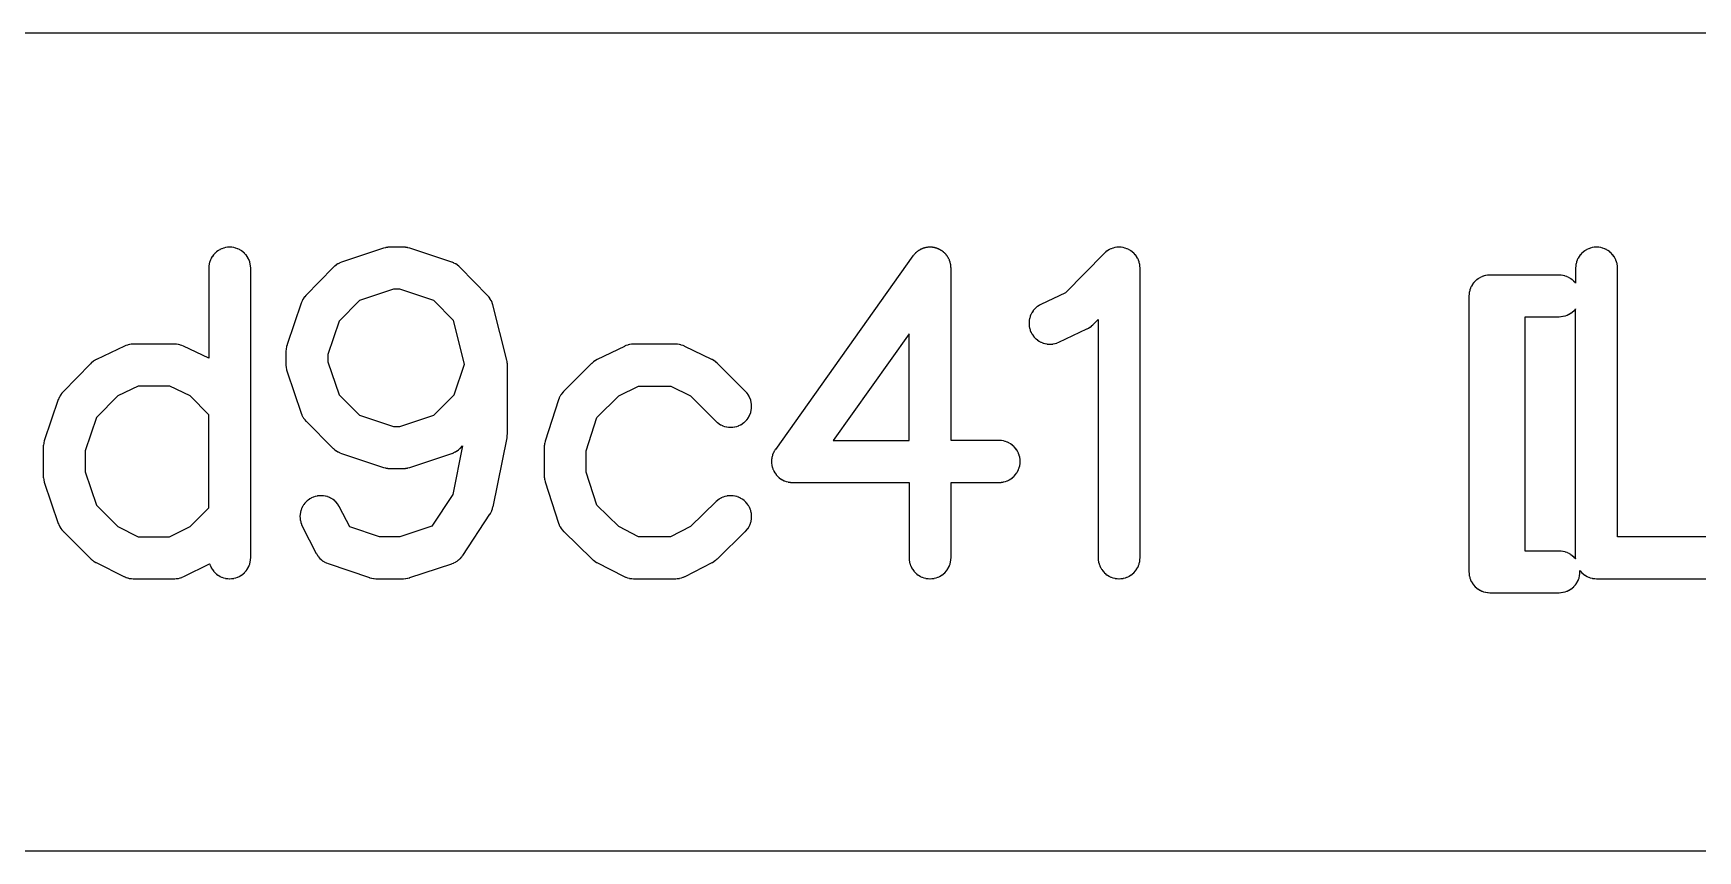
# Model space of a CAD drawing. Header units: inches. Extents: x -0.5 to 10, y -2.4 to 3.9.
# Drawn here: x 4.2434 to 4.4696, y -2.1846 to -2.0734 of the extents above; entities that cross this region are included whole.
import ezdxf

# ---------------------------------------------------------------- set-up
doc = ezdxf.new("R2010")
doc.units = ezdxf.units.IN

msp = doc.modelspace()

# ---------------------------------------------------------------- linework, layer by layer
for points in [[(3.80655, -2.07335), (3.80655, -2.18455), (4.96205, -2.18455), (4.96205, -2.07335)], [(4.26725, -2.117549), (4.26382, -2.115924), (4.263811, -2.11592), (4.2638, -2.115915), (4.263608, -2.115835), (4.263589, -2.115827), (4.263567, -2.115819), (4.263369, -2.115756), (4.263347, -2.11575), (4.263326, -2.115744), (4.263123, -2.115699), (4.263104, -2.115695), (4.26308, -2.115691), (4.262874, -2.115664), (4.262853, -2.115661), (4.26283, -2.11566), (4.262622, -2.11565), (4.262611, -2.11565), (4.2626, -2.11565), (4.257, -2.11565), (4.256989, -2.11565), (4.256978, -2.11565), (4.25677, -2.11566), (4.256747, -2.115661), (4.256726, -2.115664), (4.25652, -2.115691), (4.256496, -2.115695), (4.256477, -2.115699), (4.256274, -2.115744), (4.256253, -2.11575), (4.256231, -2.115756), (4.256033, -2.115819), (4.256011, -2.115827), (4.255992, -2.115835), (4.2558, -2.115915), (4.255789, -2.11592), (4.25578, -2.115924), (4.25198, -2.117724), (4.25197, -2.117729), (4.25196, -2.117734), (4.251775, -2.117832), (4.251753, -2.117845), (4.251737, -2.117855), (4.251561, -2.117969), (4.251545, -2.11798), (4.251525, -2.117995), (4.25136, -2.118124), (4.251342, -2.118139), (4.251326, -2.118153), (4.251174, -2.118296), (4.251168, -2.118301), (4.251158, -2.118312), (4.247458, -2.122112), (4.247452, -2.122119), (4.247443, -2.122128), (4.247304, -2.122284), (4.247289, -2.122302), (4.247276, -2.122319), (4.247151, -2.122487), (4.247137, -2.122506), (4.247126, -2.122523), (4.247017, -2.122702), (4.247006, -2.122721), (4.246996, -2.122741), (4.246903, -2.122928), (4.246894, -2.122947), (4.246885, -2.122969), (4.246809, -2.123163), (4.246807, -2.123167), (4.246801, -2.123184), (4.244901, -2.128784), (4.244897, -2.128798), (4.244893, -2.12881), (4.244824, -2.129057), (4.244818, -2.129081), (4.244818, -2.129081), (4.244812, -2.12911), (4.244771, -2.129363), (4.244767, -2.12939), (4.244767, -2.12939), (4.244765, -2.129417), (4.244751, -2.129673), (4.24475, -2.129691), (4.24475, -2.1297), (4.24475, -2.1335), (4.24475, -2.133509), (4.244751, -2.133527), (4.244765, -2.133783), (4.244767, -2.13381), (4.244767, -2.13381), (4.244771, -2.133837), (4.244812, -2.13409), (4.244818, -2.134119), (4.244818, -2.134119), (4.244824, -2.134143), (4.244893, -2.13439), (4.244897, -2.134402), (4.244901, -2.134416), (4.246801, -2.140016), (4.246806, -2.140029), (4.246809, -2.140037), (4.246887, -2.140238), (4.246895, -2.140257), (4.246906, -2.14028), (4.247003, -2.140472), (4.247014, -2.140493), (4.247025, -2.140512), (4.247139, -2.140695), (4.247151, -2.140713), (4.247165, -2.140733), (4.247295, -2.140904), (4.247309, -2.140922), (4.247324, -2.14094), (4.247469, -2.141099), (4.247474, -2.141104), (4.247485, -2.141115), (4.251185, -2.144815), (4.251194, -2.144824), (4.251204, -2.144834), (4.251392, -2.145002), (4.251414, -2.145021), (4.251414, -2.145021), (4.251433, -2.145036), (4.251638, -2.145183), (4.251661, -2.145199), (4.251661, -2.145199), (4.251683, -2.145212), (4.251902, -2.145336), (4.251914, -2.145343), (4.251925, -2.145349), (4.255725, -2.147249), (4.255734, -2.147253), (4.255746, -2.147259), (4.255946, -2.147347), (4.255964, -2.147355), (4.255989, -2.147364), (4.256195, -2.147434), (4.256214, -2.14744), (4.25624, -2.147446), (4.256452, -2.147496), (4.256475, -2.147501), (4.256497, -2.147505), (4.256713, -2.147535), (4.256734, -2.147538), (4.256759, -2.147539), (4.256977, -2.147549), (4.256989, -2.14755), (4.257, -2.14755), (4.2626, -2.14755), (4.262611, -2.14755), (4.262623, -2.147549), (4.262841, -2.147539), (4.262866, -2.147538), (4.262887, -2.147535), (4.263103, -2.147505), (4.263125, -2.147501), (4.263148, -2.147496), (4.26336, -2.147446), (4.263386, -2.14744), (4.263405, -2.147434), (4.263611, -2.147364), (4.263636, -2.147355), (4.263654, -2.147347), (4.263854, -2.147259), (4.263866, -2.147253), (4.263875, -2.147249), (4.267366, -2.145503), (4.267366, -2.145504), (4.267373, -2.14553), (4.26738, -2.145551), (4.267458, -2.145768), (4.267467, -2.145792), (4.267477, -2.145813), (4.267575, -2.146022), (4.267587, -2.146044), (4.267599, -2.146065), (4.267717, -2.146263), (4.267732, -2.146286), (4.267744, -2.146303), (4.267882, -2.146489), (4.267898, -2.14651), (4.267913, -2.146527), (4.268068, -2.146697), (4.268085, -2.146715), (4.268103, -2.146732), (4.268273, -2.146887), (4.26829, -2.146902), (4.268311, -2.146918), (4.268497, -2.147056), (4.268514, -2.147068), (4.268537, -2.147083), (4.268735, -2.147201), (4.268756, -2.147213), (4.268778, -2.147225), (4.268987, -2.147323), (4.269008, -2.147333), (4.269032, -2.147342), (4.269249, -2.14742), (4.26927, -2.147427), (4.269296, -2.147434), (4.26952, -2.14749), (4.269545, -2.147496), (4.269568, -2.147499), (4.269796, -2.147533), (4.269819, -2.147536), (4.269845, -2.147538), (4.270075, -2.147549), (4.2701, -2.14755), (4.270125, -2.147549), (4.270355, -2.147538), (4.270381, -2.147536), (4.270404, -2.147533), (4.270632, -2.147499), (4.270655, -2.147496), (4.27068, -2.14749), (4.270904, -2.147434), (4.27093, -2.147427), (4.270951, -2.14742), (4.271168, -2.147342), (4.271192, -2.147333), (4.271213, -2.147323), (4.271422, -2.147225), (4.271444, -2.147213), (4.271465, -2.147201), (4.271663, -2.147083), (4.271686, -2.147068), (4.271703, -2.147056), (4.271889, -2.146918), (4.27191, -2.146902), (4.271927, -2.146887), (4.272097, -2.146732), (4.272115, -2.146715), (4.272132, -2.146697), (4.272287, -2.146527), (4.272302, -2.14651), (4.272318, -2.146489), (4.272456, -2.146303), (4.272468, -2.146286), (4.272483, -2.146263), (4.272601, -2.146065), (4.272613, -2.146044), (4.272625, -2.146022), (4.272723, -2.145813), (4.272733, -2.145792), (4.272742, -2.145768), (4.27282, -2.145551), (4.272827, -2.14553), (4.272834, -2.145504), (4.27289, -2.14528), (4.272896, -2.145255), (4.272899, -2.145232), (4.272933, -2.145004), (4.272936, -2.144981), (4.272938, -2.144955), (4.272949, -2.144725), (4.27295, -2.14471), (4.27295, -2.1447), (4.27295, -2.1053), (4.27295, -2.10529), (4.272949, -2.105275), (4.272938, -2.105045), (4.272936, -2.105019), (4.272933, -2.104996), (4.272899, -2.104768), (4.272896, -2.104745), (4.27289, -2.10472), (4.272834, -2.104496), (4.272827, -2.10447), (4.27282, -2.104449), (4.272742, -2.104232), (4.272733, -2.104208), (4.272723, -2.104187), (4.272625, -2.103978), (4.272613, -2.103956), (4.272601, -2.103935), (4.272483, -2.103737), (4.272468, -2.103714), (4.272456, -2.103697), (4.272318, -2.103511), (4.272302, -2.10349), (4.272287, -2.103473), (4.272132, -2.103303), (4.272115, -2.103285), (4.272097, -2.103268), (4.271927, -2.103113), (4.27191, -2.103098), (4.271889, -2.103082), (4.271703, -2.102944), (4.271686, -2.102932), (4.271663, -2.102917), (4.271465, -2.102799), (4.271444, -2.102787), (4.271422, -2.102775), (4.271213, -2.102677), (4.271192, -2.102667), (4.271168, -2.102658), (4.270951, -2.10258), (4.27093, -2.102573), (4.270904, -2.102566), (4.27068, -2.10251), (4.270655, -2.102504), (4.270632, -2.102501), (4.270404, -2.102467), (4.270381, -2.102464), (4.270355, -2.102462), (4.270125, -2.102451), (4.2701, -2.10245), (4.270075, -2.102451), (4.269845, -2.102462), (4.269819, -2.102464), (4.269796, -2.102467), (4.269568, -2.102501), (4.269545, -2.102504), (4.26952, -2.10251), (4.269296, -2.102566), (4.26927, -2.102573), (4.269249, -2.10258), (4.269032, -2.102658), (4.269008, -2.102667), (4.268987, -2.102677), (4.268778, -2.102775), (4.268756, -2.102787), (4.268735, -2.102799), (4.268537, -2.102917), (4.268514, -2.102932), (4.268497, -2.102944), (4.268311, -2.103082), (4.26829, -2.103098), (4.268273, -2.103113), (4.268103, -2.103268), (4.268085, -2.103285), (4.268068, -2.103303), (4.267913, -2.103473), (4.267898, -2.10349), (4.267882, -2.103511), (4.267744, -2.103697), (4.267732, -2.103714), (4.267717, -2.103737), (4.267599, -2.103935), (4.267587, -2.103956), (4.267575, -2.103978), (4.267477, -2.104187), (4.267467, -2.104208), (4.267458, -2.104232), (4.26738, -2.104449), (4.267373, -2.10447), (4.267366, -2.104496), (4.26731, -2.10472), (4.267304, -2.104745), (4.267301, -2.104768), (4.267267, -2.104996), (4.267264, -2.105019), (4.267262, -2.105045), (4.267251, -2.105275), (4.26725, -2.10529), (4.26725, -2.1053)], [(4.301753, -2.129477), (4.300416, -2.136092), (4.297565, -2.140408), (4.293238, -2.14185), (4.29047, -2.14185), (4.286408, -2.140472), (4.285035, -2.137798), (4.285027, -2.137783), (4.285024, -2.137777), (4.284908, -2.137577), (4.284897, -2.137558), (4.284882, -2.137536), (4.284747, -2.137348), (4.284733, -2.137329), (4.284717, -2.13731), (4.284565, -2.137136), (4.284545, -2.137115), (4.284531, -2.137101), (4.284362, -2.136943), (4.284342, -2.136925), (4.284325, -2.136912), (4.284142, -2.136771), (4.284124, -2.136758), (4.284102, -2.136743), (4.283906, -2.136621), (4.283885, -2.136609), (4.283863, -2.136598), (4.283656, -2.136496), (4.283634, -2.136485), (4.283611, -2.136476), (4.283395, -2.136395), (4.283371, -2.136386), (4.283349, -2.13638), (4.283126, -2.13632), (4.283098, -2.136314), (4.283078, -2.13631), (4.28285, -2.136272), (4.28283, -2.136269), (4.282802, -2.136267), (4.282571, -2.136251), (4.282549, -2.13625), (4.282522, -2.136251), (4.282292, -2.136258), (4.282268, -2.136259), (4.282243, -2.136262), (4.282014, -2.136292), (4.281992, -2.136296), (4.281966, -2.136301), (4.281741, -2.136353), (4.281717, -2.13636), (4.281694, -2.136367), (4.281476, -2.136441), (4.281454, -2.136449), (4.28143, -2.136459), (4.28122, -2.136554), (4.281197, -2.136565), (4.281177, -2.136576), (4.280977, -2.136692), (4.280958, -2.136703), (4.280936, -2.136718), (4.280748, -2.136853), (4.280729, -2.136867), (4.28071, -2.136883), (4.280536, -2.137035), (4.280515, -2.137055), (4.280501, -2.137069), (4.280343, -2.137238), (4.280325, -2.137258), (4.280312, -2.137275), (4.280171, -2.137458), (4.280158, -2.137476), (4.280143, -2.137498), (4.280021, -2.137694), (4.280009, -2.137715), (4.279998, -2.137737), (4.279896, -2.137944), (4.279885, -2.137966), (4.279876, -2.137989), (4.279795, -2.138205), (4.279786, -2.138229), (4.27978, -2.138251), (4.27972, -2.138474), (4.279714, -2.138502), (4.27971, -2.138522), (4.279672, -2.13875), (4.279669, -2.13877), (4.279667, -2.138798), (4.279651, -2.139029), (4.27965, -2.139051), (4.279651, -2.139078), (4.279658, -2.139308), (4.279659, -2.139332), (4.279662, -2.139357), (4.279692, -2.139586), (4.279696, -2.139608), (4.279701, -2.139634), (4.279753, -2.139859), (4.27976, -2.139883), (4.279767, -2.139906), (4.279841, -2.140124), (4.279849, -2.140146), (4.279859, -2.14017), (4.279954, -2.14038), (4.279958, -2.140389), (4.279965, -2.140402), (4.281865, -2.144102), (4.281871, -2.144114), (4.281876, -2.144123), (4.281989, -2.144319), (4.282001, -2.144339), (4.282015, -2.144359), (4.282146, -2.144543), (4.282163, -2.144566), (4.282176, -2.144581), (4.282324, -2.144752), (4.282343, -2.144772), (4.282357, -2.144786), (4.282521, -2.144942), (4.282538, -2.144958), (4.282557, -2.144973), (4.282735, -2.145112), (4.282755, -2.145127), (4.282774, -2.14514), (4.282965, -2.145262), (4.282983, -2.145273), (4.283006, -2.145286), (4.283208, -2.145388), (4.283226, -2.145397), (4.283252, -2.145408), (4.283462, -2.145491), (4.283468, -2.145493), (4.283484, -2.145499), (4.289084, -2.147399), (4.289098, -2.147403), (4.28911, -2.147407), (4.289357, -2.147476), (4.289381, -2.147482), (4.289381, -2.147482), (4.28941, -2.147488), (4.289663, -2.147529), (4.28969, -2.147533), (4.28969, -2.147533), (4.289717, -2.147535), (4.289973, -2.147549), (4.289991, -2.14755), (4.29, -2.14755), (4.2937, -2.14755), (4.293709, -2.14755), (4.293727, -2.147549), (4.293978, -2.147536), (4.294008, -2.147533), (4.294008, -2.147533), (4.294032, -2.14753), (4.29428, -2.14749), (4.294308, -2.147484), (4.294308, -2.147484), (4.294333, -2.147478), (4.294576, -2.147412), (4.294584, -2.147409), (4.294601, -2.147404), (4.300301, -2.145504), (4.300311, -2.145501), (4.300324, -2.145496), (4.300532, -2.145415), (4.300556, -2.145405), (4.300575, -2.145396), (4.300775, -2.145296), (4.300793, -2.145286), (4.300816, -2.145273), (4.301005, -2.145154), (4.301025, -2.145142), (4.301044, -2.145127), (4.301222, -2.144991), (4.301241, -2.144976), (4.301258, -2.144961), (4.301421, -2.144809), (4.301437, -2.144793), (4.301454, -2.144775), (4.301603, -2.144608), (4.301617, -2.144591), (4.301633, -2.144571), (4.301764, -2.144391), (4.301772, -2.14438), (4.301778, -2.144371), (4.305478, -2.138771), (4.305488, -2.138756), (4.305491, -2.138751), (4.305606, -2.138557), (4.305618, -2.138535), (4.305628, -2.138514), (4.305724, -2.13831), (4.305733, -2.138291), (4.305743, -2.138265), (4.305819, -2.138053), (4.305826, -2.13803), (4.305833, -2.138007), (4.305888, -2.137788), (4.305892, -2.13777), (4.305894, -2.137765), (4.307794, -2.128365), (4.307795, -2.128356), (4.307798, -2.12834), (4.307833, -2.128108), (4.307836, -2.128084), (4.307836, -2.128084), (4.307838, -2.128059), (4.307849, -2.127825), (4.30785, -2.12781), (4.30785, -2.1278), (4.30785, -2.1185), (4.30785, -2.118488), (4.30785, -2.118479), (4.307846, -2.118385), (4.307845, -2.118338), (4.307844, -2.118315), (4.307842, -2.118289), (4.307842, -2.118285), (4.307841, -2.118269), (4.307838, -2.118244), (4.307817, -2.118074), (4.307815, -2.11806), (4.307812, -2.118035), (4.307812, -2.118035), (4.307811, -2.118031), (4.307811, -2.118029), (4.307807, -2.11801), (4.307767, -2.11782), (4.307766, -2.117816), (4.307763, -2.1178), (4.305863, -2.1103), (4.30586, -2.110288), (4.305856, -2.110275), (4.305783, -2.11004), (4.305773, -2.110011), (4.305773, -2.110011), (4.305765, -2.109991), (4.305668, -2.109764), (4.305655, -2.109738), (4.305655, -2.109738), (4.305644, -2.109717), (4.305524, -2.109503), (4.305511, -2.10948), (4.305511, -2.10948), (4.305496, -2.109458), (4.305354, -2.109257), (4.305338, -2.109235), (4.305338, -2.109235), (4.305322, -2.109216), (4.30516, -2.109031), (4.305151, -2.109022), (4.305142, -2.109012), (4.301442, -2.105212), (4.301437, -2.105207), (4.301425, -2.105195), (4.301261, -2.105042), (4.301244, -2.105027), (4.301225, -2.105011), (4.301047, -2.104875), (4.301024, -2.104858), (4.301008, -2.104847), (4.300818, -2.104728), (4.300797, -2.104716), (4.300777, -2.104705), (4.300576, -2.104605), (4.300552, -2.104593), (4.300533, -2.104585), (4.300324, -2.104504), (4.300311, -2.104499), (4.300301, -2.104496), (4.294601, -2.102596), (4.294584, -2.102591), (4.294576, -2.102588), (4.294333, -2.102522), (4.294308, -2.102516), (4.294308, -2.102516), (4.29428, -2.10251), (4.294032, -2.10247), (4.294008, -2.102467), (4.294008, -2.102467), (4.293978, -2.102464), (4.293727, -2.102451), (4.293709, -2.10245), (4.2937, -2.10245), (4.2919, -2.10245), (4.291891, -2.10245), (4.291873, -2.102451), (4.291622, -2.102464), (4.291592, -2.102467), (4.291592, -2.102467), (4.291568, -2.10247), (4.29132, -2.10251), (4.291292, -2.102516), (4.291292, -2.102516), (4.291267, -2.102522), (4.291024, -2.102588), (4.291016, -2.102591), (4.290999, -2.102596), (4.285299, -2.104496), (4.285289, -2.104499), (4.285276, -2.104504), (4.285067, -2.104585), (4.285048, -2.104593), (4.285024, -2.104605), (4.284823, -2.104705), (4.284803, -2.104716), (4.284782, -2.104728), (4.284592, -2.104847), (4.284576, -2.104858), (4.284553, -2.104875), (4.284375, -2.105011), (4.284356, -2.105027), (4.284339, -2.105042), (4.284175, -2.105195), (4.284163, -2.105207), (4.284158, -2.105212), (4.280458, -2.109012), (4.280452, -2.109019), (4.280443, -2.109028), (4.280304, -2.109184), (4.280289, -2.109202), (4.280276, -2.109219), (4.280151, -2.109387), (4.280137, -2.109406), (4.280126, -2.109423), (4.280017, -2.109602), (4.280006, -2.109621), (4.279996, -2.109641), (4.279903, -2.109828), (4.279894, -2.109847), (4.279885, -2.109869), (4.279809, -2.110063), (4.279807, -2.110067), (4.279801, -2.110084), (4.277901, -2.115684), (4.277897, -2.115698), (4.277893, -2.11571), (4.277824, -2.115957), (4.277818, -2.115981), (4.277818, -2.115981), (4.277812, -2.11601), (4.277771, -2.116263), (4.277767, -2.11629), (4.277767, -2.11629), (4.277765, -2.116317), (4.277751, -2.116573), (4.27775, -2.116591), (4.27775, -2.1166), (4.27775, -2.1185), (4.27775, -2.118509), (4.277751, -2.118527), (4.277765, -2.118783), (4.277767, -2.11881), (4.277767, -2.11881), (4.277771, -2.118837), (4.277812, -2.11909), (4.277818, -2.119119), (4.277818, -2.119119), (4.277824, -2.119143), (4.277893, -2.11939), (4.277897, -2.119402), (4.277901, -2.119416), (4.279801, -2.125016), (4.279806, -2.125029), (4.279809, -2.125037), (4.279887, -2.125238), (4.279895, -2.125257), (4.279906, -2.12528), (4.280003, -2.125472), (4.280014, -2.125493), (4.280025, -2.125512), (4.280139, -2.125695), (4.280151, -2.125713), (4.280165, -2.125733), (4.280295, -2.125904), (4.280309, -2.125922), (4.280324, -2.12594), (4.280469, -2.126099), (4.280474, -2.126104), (4.280485, -2.126115), (4.284185, -2.129815), (4.284196, -2.129826), (4.284202, -2.129831), (4.284363, -2.129978), (4.28438, -2.129993), (4.284398, -2.130008), (4.284572, -2.130139), (4.284591, -2.130152), (4.28461, -2.130165), (4.284796, -2.130279), (4.284816, -2.130291), (4.284836, -2.130302), (4.285031, -2.130399), (4.285054, -2.130409), (4.285074, -2.130418), (4.285277, -2.130496), (4.285286, -2.130499), (4.285299, -2.130504), (4.290999, -2.132404), (4.291016, -2.132409), (4.291024, -2.132412), (4.291267, -2.132478), (4.291292, -2.132484), (4.291292, -2.132484), (4.29132, -2.13249), (4.291568, -2.13253), (4.291592, -2.132533), (4.291592, -2.132533), (4.291622, -2.132536), (4.291873, -2.132549), (4.291891, -2.13255), (4.2919, -2.13255), (4.2937, -2.13255), (4.293709, -2.13255), (4.293727, -2.132549), (4.293978, -2.132536), (4.294008, -2.132533), (4.294008, -2.132533), (4.294032, -2.13253), (4.29428, -2.13249), (4.294308, -2.132484), (4.294308, -2.132484), (4.294333, -2.132478), (4.294576, -2.132412), (4.294584, -2.132409), (4.294601, -2.132404), (4.300301, -2.130504), (4.300314, -2.130499), (4.300323, -2.130496), (4.300526, -2.130418), (4.300546, -2.130409), (4.300569, -2.130399), (4.300764, -2.130302), (4.300784, -2.130291), (4.300804, -2.130279), (4.30099, -2.130165), (4.301009, -2.130152), (4.301028, -2.130139), (4.301202, -2.130008), (4.30122, -2.129993), (4.301237, -2.129978), (4.301398, -2.129831), (4.301404, -2.129826), (4.301415, -2.129815)], [(4.36245, -2.13445), (4.36245, -2.1447), (4.36245, -2.14471), (4.362451, -2.144725), (4.362462, -2.144955), (4.362464, -2.144981), (4.362467, -2.145004), (4.362501, -2.145232), (4.362504, -2.145255), (4.36251, -2.14528), (4.362566, -2.145504), (4.362573, -2.14553), (4.36258, -2.145551), (4.362658, -2.145768), (4.362667, -2.145792), (4.362677, -2.145813), (4.362775, -2.146022), (4.362787, -2.146044), (4.362799, -2.146065), (4.362917, -2.146263), (4.362932, -2.146286), (4.362944, -2.146303), (4.363082, -2.146489), (4.363098, -2.14651), (4.363113, -2.146527), (4.363268, -2.146697), (4.363285, -2.146715), (4.363303, -2.146732), (4.363473, -2.146887), (4.36349, -2.146902), (4.363511, -2.146918), (4.363697, -2.147056), (4.363714, -2.147068), (4.363737, -2.147083), (4.363935, -2.147201), (4.363956, -2.147213), (4.363978, -2.147225), (4.364187, -2.147323), (4.364208, -2.147333), (4.364232, -2.147342), (4.364449, -2.14742), (4.36447, -2.147427), (4.364496, -2.147434), (4.36472, -2.14749), (4.364745, -2.147496), (4.364768, -2.147499), (4.364996, -2.147533), (4.365019, -2.147536), (4.365045, -2.147538), (4.365275, -2.147549), (4.3653, -2.14755), (4.365325, -2.147549), (4.365555, -2.147538), (4.365581, -2.147536), (4.365604, -2.147533), (4.365832, -2.147499), (4.365855, -2.147496), (4.36588, -2.14749), (4.366104, -2.147434), (4.36613, -2.147427), (4.366151, -2.14742), (4.366368, -2.147342), (4.366392, -2.147333), (4.366413, -2.147323), (4.366622, -2.147225), (4.366644, -2.147213), (4.366665, -2.147201), (4.366863, -2.147083), (4.366886, -2.147068), (4.366903, -2.147056), (4.367089, -2.146918), (4.36711, -2.146902), (4.367127, -2.146887), (4.367297, -2.146732), (4.367315, -2.146715), (4.367332, -2.146697), (4.367487, -2.146527), (4.367502, -2.14651), (4.367518, -2.146489), (4.367656, -2.146303), (4.367668, -2.146286), (4.367683, -2.146263), (4.367801, -2.146065), (4.367813, -2.146044), (4.367825, -2.146022), (4.367923, -2.145813), (4.367933, -2.145792), (4.367942, -2.145768), (4.36802, -2.145551), (4.368027, -2.14553), (4.368034, -2.145504), (4.36809, -2.14528), (4.368096, -2.145255), (4.368099, -2.145232), (4.368133, -2.145004), (4.368136, -2.144981), (4.368138, -2.144955), (4.368149, -2.144725), (4.36815, -2.14471), (4.36815, -2.1447), (4.36815, -2.13445), (4.3747, -2.13445), (4.37471, -2.13445), (4.374725, -2.134449), (4.374955, -2.134438), (4.374981, -2.134436), (4.375004, -2.134433), (4.375232, -2.134399), (4.375255, -2.134396), (4.37528, -2.13439), (4.375504, -2.134334), (4.37553, -2.134327), (4.375551, -2.13432), (4.375768, -2.134242), (4.375792, -2.134233), (4.375813, -2.134223), (4.376022, -2.134125), (4.376044, -2.134113), (4.376065, -2.134101), (4.376263, -2.133983), (4.376286, -2.133968), (4.376303, -2.133956), (4.376489, -2.133818), (4.37651, -2.133802), (4.376527, -2.133787), (4.376697, -2.133632), (4.376715, -2.133615), (4.376732, -2.133597), (4.376887, -2.133427), (4.376902, -2.13341), (4.376918, -2.133389), (4.377056, -2.133203), (4.377068, -2.133186), (4.377083, -2.133163), (4.377201, -2.132965), (4.377213, -2.132944), (4.377225, -2.132922), (4.377323, -2.132713), (4.377333, -2.132692), (4.377342, -2.132668), (4.37742, -2.132451), (4.377427, -2.13243), (4.377434, -2.132404), (4.37749, -2.13218), (4.377496, -2.132155), (4.377499, -2.132132), (4.377533, -2.131904), (4.377536, -2.131881), (4.377538, -2.131855), (4.377549, -2.131625), (4.37755, -2.1316), (4.377549, -2.131575), (4.377538, -2.131345), (4.377536, -2.131319), (4.377533, -2.131296), (4.377499, -2.131068), (4.377496, -2.131045), (4.37749, -2.13102), (4.377434, -2.130796), (4.377427, -2.13077), (4.37742, -2.130749), (4.377342, -2.130532), (4.377333, -2.130508), (4.377323, -2.130487), (4.377225, -2.130278), (4.377213, -2.130256), (4.377201, -2.130235), (4.377083, -2.130037), (4.377068, -2.130014), (4.377056, -2.129997), (4.376918, -2.129811), (4.376902, -2.12979), (4.376887, -2.129773), (4.376732, -2.129603), (4.376715, -2.129585), (4.376697, -2.129568), (4.376527, -2.129413), (4.37651, -2.129398), (4.376489, -2.129382), (4.376303, -2.129244), (4.376286, -2.129232), (4.376263, -2.129217), (4.376065, -2.129099), (4.376044, -2.129087), (4.376022, -2.129075), (4.375813, -2.128977), (4.375792, -2.128967), (4.375768, -2.128958), (4.375551, -2.12888), (4.37553, -2.128873), (4.375504, -2.128866), (4.37528, -2.12881), (4.375255, -2.128804), (4.375232, -2.128801), (4.375004, -2.128767), (4.374981, -2.128764), (4.374955, -2.128762), (4.374725, -2.128751), (4.37471, -2.12875), (4.3747, -2.12875), (4.36815, -2.12875), (4.36815, -2.1053), (4.36815, -2.10529), (4.368149, -2.105275), (4.368146, -2.105202), (4.368144, -2.105128), (4.368143, -2.105102), (4.368141, -2.105079), (4.368139, -2.105062), (4.368138, -2.105045), (4.368136, -2.105019), (4.368133, -2.104996), (4.368122, -2.104923), (4.368114, -2.10485), (4.36811, -2.104822), (4.368106, -2.104801), (4.368102, -2.104785), (4.368099, -2.104768), (4.368096, -2.104745), (4.36809, -2.10472), (4.368072, -2.104648), (4.368056, -2.104576), (4.36805, -2.104551), (4.368043, -2.104529), (4.368038, -2.104513), (4.368034, -2.104496), (4.368027, -2.10447), (4.36802, -2.104449), (4.367995, -2.10438), (4.367972, -2.104309), (4.367963, -2.104285), (4.367954, -2.104264), (4.367948, -2.104248), (4.367942, -2.104232), (4.367933, -2.104208), (4.367923, -2.104187), (4.367891, -2.10412), (4.367862, -2.104052), (4.367851, -2.104029), (4.36784, -2.104008), (4.367832, -2.103994), (4.367825, -2.103978), (4.367813, -2.103956), (4.367801, -2.103935), (4.367763, -2.103872), (4.367727, -2.103807), (4.367712, -2.103783), (4.367701, -2.103766), (4.367691, -2.103752), (4.367683, -2.103737), (4.367668, -2.103714), (4.367656, -2.103697), (4.367611, -2.103637), (4.367569, -2.103576), (4.367555, -2.103558), (4.367539, -2.103538), (4.367528, -2.103525), (4.367518, -2.103511), (4.367502, -2.10349), (4.367487, -2.103473), (4.367437, -2.103419), (4.367389, -2.103362), (4.367373, -2.103344), (4.367356, -2.103327), (4.367343, -2.103315), (4.367332, -2.103303), (4.367315, -2.103285), (4.367297, -2.103268), (4.367243, -2.103218), (4.367189, -2.103167), (4.36717, -2.103149), (4.367152, -2.103135), (4.367139, -2.103124), (4.367127, -2.103113), (4.36711, -2.103098), (4.367089, -2.103082), (4.367029, -2.103038), (4.366971, -2.102992), (4.366952, -2.102978), (4.366931, -2.102964), (4.366917, -2.102954), (4.366903, -2.102944), (4.366886, -2.102932), (4.366863, -2.102917), (4.366799, -2.102879), (4.366737, -2.102839), (4.366715, -2.102826), (4.366694, -2.102815), (4.366679, -2.102807), (4.366665, -2.102799), (4.366644, -2.102787), (4.366622, -2.102775), (4.366555, -2.102744), (4.366489, -2.10271), (4.366467, -2.1027), (4.366444, -2.10269), (4.366428, -2.102684), (4.366413, -2.102677), (4.366392, -2.102667), (4.366368, -2.102658), (4.366298, -2.102633), (4.366229, -2.102606), (4.366205, -2.102598), (4.366183, -2.102591), (4.366166, -2.102586), (4.366151, -2.10258), (4.36613, -2.102573), (4.366104, -2.102566), (4.366032, -2.102548), (4.365961, -2.102528), (4.365937, -2.102522), (4.365913, -2.102517), (4.365896, -2.102514), (4.36588, -2.10251), (4.365855, -2.102504), (4.365832, -2.102501), (4.365759, -2.10249), (4.365686, -2.102477), (4.365665, -2.102473), (4.365637, -2.102471), (4.36562, -2.102469), (4.365604, -2.102467), (4.365581, -2.102464), (4.365555, -2.102462), (4.365481, -2.102458), (4.365407, -2.102453), (4.365383, -2.102451), (4.365358, -2.102451), (4.365341, -2.102451), (4.365325, -2.102451), (4.3653, -2.10245), (4.365275, -2.102451), (4.365202, -2.102454), (4.365128, -2.102456), (4.365102, -2.102457), (4.365079, -2.102459), (4.365062, -2.102461), (4.365045, -2.102462), (4.365019, -2.102464), (4.364996, -2.102467), (4.364923, -2.102478), (4.36485, -2.102486), (4.364822, -2.10249), (4.364801, -2.102494), (4.364785, -2.102498), (4.364768, -2.102501), (4.364745, -2.102504), (4.36472, -2.10251), (4.364648, -2.102528), (4.364576, -2.102544), (4.364551, -2.10255), (4.364529, -2.102557), (4.364513, -2.102562), (4.364496, -2.102566), (4.36447, -2.102573), (4.364449, -2.10258), (4.36438, -2.102605), (4.364309, -2.102628), (4.364285, -2.102637), (4.364264, -2.102646), (4.364248, -2.102652), (4.364232, -2.102658), (4.364208, -2.102667), (4.364187, -2.102677), (4.36412, -2.102709), (4.364052, -2.102738), (4.364029, -2.102749), (4.364008, -2.10276), (4.363994, -2.102768), (4.363978, -2.102775), (4.363956, -2.102787), (4.363935, -2.102799), (4.363872, -2.102837), (4.363807, -2.102873), (4.363783, -2.102888), (4.363766, -2.102899), (4.363752, -2.102909), (4.363737, -2.102917), (4.363714, -2.102932), (4.363697, -2.102944), (4.363637, -2.102989), (4.363576, -2.103031), (4.363558, -2.103045), (4.363538, -2.103061), (4.363525, -2.103072), (4.363511, -2.103082), (4.36349, -2.103098), (4.363473, -2.103113), (4.363419, -2.103163), (4.363362, -2.103211), (4.363344, -2.103227), (4.363327, -2.103244), (4.363315, -2.103257), (4.363303, -2.103268), (4.363285, -2.103285), (4.363268, -2.103303), (4.363218, -2.103357), (4.363167, -2.103411), (4.363149, -2.10343), (4.363135, -2.103448), (4.363124, -2.103461), (4.363113, -2.103473), (4.363098, -2.10349), (4.363082, -2.103511), (4.363038, -2.103571), (4.362992, -2.103629), (4.362985, -2.103638), (4.362977, -2.103648), (4.344277, -2.129948), (4.344272, -2.129956), (4.344263, -2.129969), (4.344138, -2.130166), (4.344127, -2.130184), (4.344113, -2.130209), (4.344007, -2.130418), (4.343998, -2.130438), (4.343998, -2.130438), (4.343987, -2.130463), (4.343903, -2.130681), (4.343894, -2.130705), (4.343887, -2.130728), (4.343825, -2.130954), (4.343819, -2.130976), (4.343814, -2.131002), (4.343774, -2.131232), (4.343771, -2.131257), (4.343768, -2.131282), (4.343752, -2.131515), (4.343751, -2.13154), (4.343751, -2.13154), (4.343751, -2.131565), (4.343757, -2.131798), (4.343758, -2.131819), (4.343761, -2.131848), (4.343791, -2.13208), (4.343795, -2.132106), (4.3438, -2.132129), (4.343853, -2.132356), (4.343858, -2.132379), (4.343866, -2.132404), (4.343941, -2.132625), (4.343949, -2.132645), (4.34396, -2.132672), (4.344056, -2.132884), (4.344067, -2.132907), (4.344067, -2.132907), (4.344079, -2.132929), (4.344197, -2.133131), (4.344208, -2.13315), (4.344208, -2.13315), (4.344224, -2.133172), (4.344361, -2.133362), (4.344374, -2.13338), (4.344392, -2.133401), (4.344547, -2.133576), (4.344565, -2.133595), (4.344581, -2.133611), (4.344753, -2.13377), (4.34477, -2.133785), (4.344791, -2.133802), (4.344978, -2.133943), (4.344997, -2.133956), (4.345019, -2.133971), (4.345218, -2.134092), (4.345237, -2.134103), (4.345262, -2.134116), (4.345473, -2.134217), (4.345494, -2.134227), (4.345494, -2.134227), (4.345519, -2.134236), (4.345738, -2.134316), (4.345758, -2.134323), (4.345786, -2.134331), (4.346012, -2.134388), (4.346035, -2.134394), (4.346035, -2.134394), (4.346061, -2.134398), (4.346292, -2.134433), (4.346321, -2.134436), (4.346342, -2.134438), (4.346575, -2.134449), (4.34659, -2.13445), (4.3466, -2.13445)], [(4.383722, -2.108641), (4.38038, -2.110224), (4.38037, -2.110229), (4.380358, -2.110235), (4.380155, -2.110344), (4.380131, -2.110358), (4.380113, -2.110369), (4.379921, -2.110498), (4.379897, -2.110515), (4.379882, -2.110527), (4.379703, -2.110673), (4.379685, -2.110689), (4.379667, -2.110706), (4.379504, -2.11087), (4.379487, -2.110888), (4.379471, -2.110906), (4.379325, -2.111084), (4.379311, -2.111102), (4.379296, -2.111124), (4.379168, -2.111316), (4.379154, -2.111337), (4.379143, -2.111358), (4.379034, -2.111561), (4.379023, -2.111583), (4.379013, -2.111605), (4.378925, -2.111819), (4.378916, -2.111841), (4.378908, -2.111865), (4.378842, -2.112085), (4.378835, -2.112108), (4.37883, -2.112133), (4.378785, -2.112359), (4.378781, -2.11238), (4.378778, -2.112408), (4.378755, -2.112637), (4.378753, -2.112661), (4.378753, -2.112686), (4.378753, -2.112917), (4.378754, -2.112942), (4.378755, -2.112966), (4.378778, -2.113195), (4.378781, -2.113218), (4.378785, -2.113244), (4.37883, -2.11347), (4.378836, -2.113494), (4.378842, -2.113518), (4.378909, -2.113738), (4.378917, -2.11376), (4.378926, -2.113785), (4.379014, -2.113998), (4.379024, -2.114019), (4.379035, -2.114042), (4.379144, -2.114245), (4.379158, -2.114269), (4.379169, -2.114287), (4.379298, -2.114479), (4.379315, -2.114503), (4.379327, -2.114518), (4.379473, -2.114697), (4.379489, -2.114715), (4.379506, -2.114733), (4.37967, -2.114896), (4.379688, -2.114913), (4.379706, -2.114929), (4.379884, -2.115075), (4.379902, -2.115089), (4.379924, -2.115104), (4.380116, -2.115232), (4.380137, -2.115246), (4.380158, -2.115257), (4.380361, -2.115366), (4.380383, -2.115377), (4.380405, -2.115387), (4.380619, -2.115475), (4.380641, -2.115484), (4.380665, -2.115492), (4.380885, -2.115558), (4.380908, -2.115565), (4.380933, -2.11557), (4.381159, -2.115615), (4.38118, -2.115619), (4.381208, -2.115622), (4.381437, -2.115645), (4.381461, -2.115647), (4.381486, -2.115647), (4.381717, -2.115647), (4.381742, -2.115646), (4.381766, -2.115645), (4.381995, -2.115622), (4.382018, -2.115619), (4.382044, -2.115615), (4.38227, -2.11557), (4.382294, -2.115564), (4.382318, -2.115558), (4.382538, -2.115491), (4.38256, -2.115483), (4.382585, -2.115474), (4.382798, -2.115386), (4.382809, -2.115381), (4.38282, -2.115376), (4.38662, -2.113576), (4.386634, -2.113569), (4.38664, -2.113566), (4.386822, -2.113469), (4.386843, -2.113457), (4.38686, -2.113447), (4.387034, -2.113335), (4.387051, -2.113323), (4.38707, -2.113309), (4.387233, -2.113182), (4.387249, -2.113169), (4.387266, -2.113154), (4.387417, -2.113013), (4.387418, -2.113012), (4.387433, -2.112997), (4.38815, -2.112268), (4.38815, -2.1447), (4.38815, -2.14471), (4.388151, -2.144725), (4.388162, -2.144955), (4.388164, -2.144981), (4.388167, -2.145004), (4.388201, -2.145232), (4.388204, -2.145255), (4.38821, -2.14528), (4.388266, -2.145504), (4.388273, -2.14553), (4.38828, -2.145551), (4.388358, -2.145768), (4.388367, -2.145792), (4.388377, -2.145813), (4.388475, -2.146022), (4.388487, -2.146044), (4.388499, -2.146065), (4.388617, -2.146263), (4.388632, -2.146286), (4.388644, -2.146303), (4.388782, -2.146489), (4.388798, -2.14651), (4.388813, -2.146527), (4.388968, -2.146697), (4.388985, -2.146715), (4.389003, -2.146732), (4.389173, -2.146887), (4.38919, -2.146902), (4.389211, -2.146918), (4.389397, -2.147056), (4.389414, -2.147068), (4.389437, -2.147083), (4.389635, -2.147201), (4.389656, -2.147213), (4.389678, -2.147225), (4.389887, -2.147323), (4.389908, -2.147333), (4.389932, -2.147342), (4.390149, -2.14742), (4.39017, -2.147427), (4.390196, -2.147434), (4.39042, -2.14749), (4.390445, -2.147496), (4.390468, -2.147499), (4.390696, -2.147533), (4.390719, -2.147536), (4.390745, -2.147538), (4.390975, -2.147549), (4.391, -2.14755), (4.391025, -2.147549), (4.391255, -2.147538), (4.391281, -2.147536), (4.391304, -2.147533), (4.391532, -2.147499), (4.391555, -2.147496), (4.39158, -2.14749), (4.391804, -2.147434), (4.39183, -2.147427), (4.391851, -2.14742), (4.392068, -2.147342), (4.392092, -2.147333), (4.392113, -2.147323), (4.392322, -2.147225), (4.392344, -2.147213), (4.392365, -2.147201), (4.392563, -2.147083), (4.392586, -2.147068), (4.392603, -2.147056), (4.392789, -2.146918), (4.39281, -2.146902), (4.392827, -2.146887), (4.392997, -2.146732), (4.393015, -2.146715), (4.393032, -2.146697), (4.393187, -2.146527), (4.393202, -2.14651), (4.393218, -2.146489), (4.393356, -2.146303), (4.393368, -2.146286), (4.393383, -2.146263), (4.393501, -2.146065), (4.393513, -2.146044), (4.393525, -2.146022), (4.393623, -2.145813), (4.393633, -2.145792), (4.393642, -2.145768), (4.39372, -2.145551), (4.393727, -2.14553), (4.393734, -2.145504), (4.39379, -2.14528), (4.393796, -2.145255), (4.393799, -2.145232), (4.393833, -2.145004), (4.393836, -2.144981), (4.393838, -2.144955), (4.393849, -2.144725), (4.39385, -2.14471), (4.39385, -2.1447), (4.39385, -2.1053), (4.39385, -2.10529), (4.393849, -2.105275), (4.393838, -2.105044), (4.393836, -2.105018), (4.393833, -2.104995), (4.393799, -2.104766), (4.393795, -2.104743), (4.393789, -2.104718), (4.393733, -2.104493), (4.393726, -2.104468), (4.393719, -2.104446), (4.39364, -2.104228), (4.393631, -2.104205), (4.393621, -2.104183), (4.393522, -2.103974), (4.393511, -2.103953), (4.393499, -2.10393), (4.393379, -2.103732), (4.393366, -2.103712), (4.393352, -2.103691), (4.393214, -2.103506), (4.393198, -2.103485), (4.393182, -2.103468), (4.393026, -2.103297), (4.393008, -2.103277), (4.392991, -2.103262), (4.392819, -2.103107), (4.392801, -2.103091), (4.392781, -2.103076), (4.392595, -2.102939), (4.392573, -2.102924), (4.392554, -2.102911), (4.392355, -2.102793), (4.392333, -2.102781), (4.392311, -2.10277), (4.392102, -2.102672), (4.392078, -2.102662), (4.392056, -2.102653), (4.391838, -2.102576), (4.391814, -2.102569), (4.39179, -2.102562), (4.391566, -2.102507), (4.391544, -2.102502), (4.391517, -2.102498), (4.391288, -2.102465), (4.391263, -2.102462), (4.391263, -2.102462), (4.391239, -2.102461), (4.391008, -2.102451), (4.390981, -2.10245), (4.390959, -2.102451), (4.390727, -2.102464), (4.390704, -2.102465), (4.390678, -2.102469), (4.39045, -2.102504), (4.390424, -2.102509), (4.390401, -2.102514), (4.390177, -2.102572), (4.390155, -2.102578), (4.39013, -2.102586), (4.389913, -2.102666), (4.389892, -2.102674), (4.389868, -2.102685), (4.389659, -2.102786), (4.389639, -2.102796), (4.389616, -2.102809), (4.389418, -2.10293), (4.389398, -2.102943), (4.389377, -2.102958), (4.389193, -2.103097), (4.389172, -2.103113), (4.389155, -2.103129), (4.388985, -2.103286), (4.38898, -2.10329), (4.388967, -2.103303)], [(4.30203, -2.118383), (4.300525, -2.112441), (4.297841, -2.109685), (4.293238, -2.10815), (4.292362, -2.10815), (4.287759, -2.109685), (4.284992, -2.112526), (4.28345, -2.11707), (4.28345, -2.11803), (4.284985, -2.122555), (4.28774, -2.125309), (4.292362, -2.12685), (4.293238, -2.12685), (4.29786, -2.125309), (4.300615, -2.122555)], [(4.45305, -2.110846), (4.453018, -2.110889), (4.453002, -2.11091), (4.452987, -2.110927), (4.452832, -2.111097), (4.452815, -2.111115), (4.452797, -2.111132), (4.452627, -2.111287), (4.45261, -2.111302), (4.452589, -2.111318), (4.452403, -2.111456), (4.452386, -2.111468), (4.452363, -2.111483), (4.452165, -2.111601), (4.452144, -2.111613), (4.452122, -2.111625), (4.451913, -2.111723), (4.451892, -2.111733), (4.451868, -2.111742), (4.451651, -2.11182), (4.45163, -2.111827), (4.451604, -2.111834), (4.45138, -2.11189), (4.451355, -2.111896), (4.451332, -2.111899), (4.451104, -2.111933), (4.451081, -2.111936), (4.451055, -2.111938), (4.450825, -2.111949), (4.45081, -2.11195), (4.4508, -2.11195), (4.44615, -2.11195), (4.44615, -2.14375), (4.4508, -2.14375), (4.45081, -2.14375), (4.450825, -2.143751), (4.451055, -2.143762), (4.451081, -2.143764), (4.451104, -2.143767), (4.451332, -2.143801), (4.451355, -2.143804), (4.45138, -2.14381), (4.451604, -2.143866), (4.45163, -2.143873), (4.451651, -2.14388), (4.451868, -2.143958), (4.451892, -2.143967), (4.451913, -2.143977), (4.452122, -2.144075), (4.452144, -2.144087), (4.452165, -2.144099), (4.452363, -2.144217), (4.452386, -2.144232), (4.452403, -2.144244), (4.452589, -2.144382), (4.45261, -2.144398), (4.452627, -2.144413), (4.452797, -2.144568), (4.452815, -2.144585), (4.452832, -2.144603), (4.452987, -2.144773), (4.453002, -2.14479), (4.453018, -2.144811), (4.453057, -2.144864), (4.453051, -2.144725), (4.45305, -2.14471), (4.45305, -2.1447)], [(4.352123, -2.12875), (4.36245, -2.12875), (4.36245, -2.114227)], [(4.332723, -2.122654), (4.336185, -2.126115), (4.336195, -2.126125), (4.336203, -2.126132), (4.336373, -2.126287), (4.33639, -2.126302), (4.336411, -2.126318), (4.336597, -2.126456), (4.336614, -2.126468), (4.336637, -2.126483), (4.336835, -2.126601), (4.336856, -2.126613), (4.336878, -2.126625), (4.337087, -2.126723), (4.337108, -2.126733), (4.337132, -2.126742), (4.337349, -2.12682), (4.33737, -2.126827), (4.337396, -2.126834), (4.33762, -2.12689), (4.337645, -2.126896), (4.337668, -2.126899), (4.337896, -2.126933), (4.337919, -2.126936), (4.337945, -2.126938), (4.338175, -2.126949), (4.3382, -2.12695), (4.338225, -2.126949), (4.338455, -2.126938), (4.338481, -2.126936), (4.338504, -2.126933), (4.338732, -2.126899), (4.338755, -2.126896), (4.33878, -2.12689), (4.339004, -2.126834), (4.33903, -2.126827), (4.339051, -2.12682), (4.339268, -2.126742), (4.339292, -2.126733), (4.339313, -2.126723), (4.339522, -2.126625), (4.339544, -2.126613), (4.339565, -2.126601), (4.339763, -2.126483), (4.339786, -2.126468), (4.339803, -2.126456), (4.339989, -2.126318), (4.34001, -2.126302), (4.340027, -2.126287), (4.340197, -2.126132), (4.340215, -2.126115), (4.340232, -2.126097), (4.340387, -2.125927), (4.340402, -2.12591), (4.340418, -2.125889), (4.340556, -2.125703), (4.340568, -2.125686), (4.340583, -2.125663), (4.340701, -2.125465), (4.340713, -2.125444), (4.340725, -2.125422), (4.340823, -2.125213), (4.340833, -2.125192), (4.340842, -2.125168), (4.34092, -2.124951), (4.340927, -2.12493), (4.340934, -2.124904), (4.34099, -2.12468), (4.340996, -2.124655), (4.340999, -2.124632), (4.341033, -2.124404), (4.341036, -2.124381), (4.341038, -2.124355), (4.341049, -2.124125), (4.34105, -2.1241), (4.341049, -2.124075), (4.341038, -2.123845), (4.341036, -2.123819), (4.341033, -2.123796), (4.340999, -2.123568), (4.340996, -2.123545), (4.34099, -2.12352), (4.340934, -2.123296), (4.340927, -2.12327), (4.34092, -2.123249), (4.340842, -2.123032), (4.340833, -2.123008), (4.340823, -2.122987), (4.340725, -2.122778), (4.340713, -2.122756), (4.340701, -2.122735), (4.340583, -2.122537), (4.340568, -2.122514), (4.340556, -2.122497), (4.340418, -2.122311), (4.340402, -2.12229), (4.340387, -2.122273), (4.340232, -2.122103), (4.340225, -2.122095), (4.340215, -2.122085), (4.336415, -2.118285), (4.336402, -2.118272), (4.336395, -2.118266), (4.336201, -2.118092), (4.336178, -2.118073), (4.336178, -2.118073), (4.336158, -2.118057), (4.335946, -2.117906), (4.335921, -2.11789), (4.335921, -2.11789), (4.335899, -2.117877), (4.335671, -2.11775), (4.335659, -2.117743), (4.335647, -2.117737), (4.331947, -2.115937), (4.331938, -2.115933), (4.331926, -2.115928), (4.331731, -2.115843), (4.331711, -2.115835), (4.331689, -2.115827), (4.331486, -2.115761), (4.331469, -2.115756), (4.331443, -2.115749), (4.331236, -2.115701), (4.331217, -2.115697), (4.331191, -2.115693), (4.33098, -2.115664), (4.330957, -2.115662), (4.330935, -2.11566), (4.330723, -2.115651), (4.330711, -2.11565), (4.3307, -2.11565), (4.325, -2.11565), (4.324989, -2.11565), (4.324977, -2.115651), (4.324765, -2.11566), (4.324743, -2.115662), (4.32472, -2.115664), (4.324509, -2.115693), (4.324483, -2.115697), (4.324464, -2.115701), (4.324257, -2.115749), (4.324231, -2.115756), (4.324214, -2.115761), (4.324011, -2.115827), (4.323989, -2.115835), (4.323969, -2.115843), (4.323774, -2.115928), (4.323762, -2.115933), (4.323753, -2.115937), (4.320053, -2.117737), (4.320041, -2.117743), (4.320029, -2.11775), (4.319801, -2.117877), (4.319779, -2.11789), (4.319779, -2.11789), (4.319754, -2.117906), (4.319542, -2.118057), (4.319522, -2.118073), (4.319522, -2.118073), (4.319499, -2.118092), (4.319305, -2.118266), (4.319298, -2.118272), (4.319285, -2.118285), (4.315485, -2.122085), (4.315469, -2.122101), (4.315468, -2.122102), (4.315318, -2.122267), (4.315305, -2.122283), (4.315288, -2.122303), (4.315155, -2.122482), (4.315141, -2.122501), (4.315128, -2.122521), (4.315012, -2.122711), (4.314999, -2.122733), (4.314989, -2.122753), (4.314891, -2.122953), (4.314883, -2.122972), (4.314873, -2.122997), (4.314795, -2.123205), (4.314792, -2.123213), (4.314787, -2.123228), (4.312987, -2.128828), (4.312985, -2.128835), (4.312979, -2.128853), (4.312917, -2.129088), (4.312911, -2.129114), (4.312911, -2.129114), (4.312906, -2.129139), (4.312869, -2.129379), (4.312865, -2.129404), (4.312865, -2.129404), (4.312863, -2.129431), (4.312851, -2.129674), (4.31285, -2.12969), (4.31285, -2.1297), (4.31285, -2.1335), (4.31285, -2.13351), (4.312851, -2.133526), (4.312863, -2.133769), (4.312865, -2.133796), (4.312865, -2.133796), (4.312869, -2.133821), (4.312906, -2.134061), (4.312911, -2.134086), (4.312911, -2.134086), (4.312917, -2.134112), (4.312979, -2.134347), (4.312985, -2.134365), (4.312987, -2.134372), (4.314787, -2.139972), (4.31479, -2.139983), (4.314795, -2.139995), (4.314875, -2.14021), (4.314885, -2.140232), (4.314895, -2.140254), (4.314996, -2.14046), (4.315007, -2.140481), (4.31502, -2.140503), (4.31514, -2.140697), (4.315153, -2.140717), (4.315168, -2.140738), (4.315307, -2.14092), (4.315324, -2.14094), (4.315339, -2.140957), (4.315495, -2.141125), (4.315502, -2.141132), (4.315512, -2.141142), (4.319312, -2.144842), (4.319323, -2.144852), (4.31933, -2.144859), (4.319505, -2.145013), (4.319524, -2.145029), (4.319524, -2.145029), (4.319544, -2.145044), (4.319733, -2.14518), (4.319752, -2.145193), (4.319775, -2.145207), (4.319976, -2.145323), (4.319983, -2.145327), (4.319998, -2.145335), (4.323698, -2.147235), (4.323716, -2.147244), (4.323719, -2.147246), (4.323922, -2.147338), (4.323942, -2.147346), (4.323966, -2.147355), (4.324177, -2.147428), (4.324203, -2.147436), (4.324223, -2.147441), (4.324439, -2.147494), (4.324462, -2.147499), (4.324486, -2.147503), (4.324706, -2.147534), (4.32473, -2.147537), (4.324754, -2.147539), (4.324976, -2.147549), (4.324989, -2.14755), (4.325, -2.14755), (4.3307, -2.14755), (4.330711, -2.14755), (4.330724, -2.147549), (4.330946, -2.147539), (4.33097, -2.147537), (4.330994, -2.147534), (4.331214, -2.147503), (4.331238, -2.147499), (4.331261, -2.147494), (4.331477, -2.147441), (4.331497, -2.147436), (4.331523, -2.147428), (4.331734, -2.147355), (4.331758, -2.147346), (4.331778, -2.147338), (4.331981, -2.147246), (4.331984, -2.147244), (4.332002, -2.147235), (4.335702, -2.145335), (4.335717, -2.145327), (4.335724, -2.145323), (4.335925, -2.145207), (4.335948, -2.145193), (4.335967, -2.14518), (4.336156, -2.145044), (4.336176, -2.145029), (4.336176, -2.145029), (4.336195, -2.145013), (4.33637, -2.144859), (4.336377, -2.144852), (4.336388, -2.144842), (4.340188, -2.141142), (4.340198, -2.141132), (4.340205, -2.141124), (4.340363, -2.140956), (4.340377, -2.140939), (4.340394, -2.140918), (4.340534, -2.140735), (4.340548, -2.140716), (4.340562, -2.140694), (4.340683, -2.140498), (4.340694, -2.140479), (4.340707, -2.140455), (4.340808, -2.140248), (4.340818, -2.140227), (4.340827, -2.140203), (4.340908, -2.139987), (4.340915, -2.139966), (4.340923, -2.13994), (4.340982, -2.139717), (4.340987, -2.139696), (4.340992, -2.139669), (4.341029, -2.139441), (4.341032, -2.139417), (4.341034, -2.139393), (4.341049, -2.139163), (4.34105, -2.139136), (4.341049, -2.139113), (4.341041, -2.138883), (4.341039, -2.138855), (4.341037, -2.138834), (4.341006, -2.138606), (4.341002, -2.138581), (4.340997, -2.138557), (4.340944, -2.138333), (4.340938, -2.13831), (4.340931, -2.138286), (4.340856, -2.138068), (4.340848, -2.138046), (4.340838, -2.138022), (4.340742, -2.137812), (4.340731, -2.13779), (4.340719, -2.137769), (4.340603, -2.137569), (4.340591, -2.137549), (4.340577, -2.137528), (4.340442, -2.137341), (4.340426, -2.137321), (4.340411, -2.137303), (4.340259, -2.13713), (4.340242, -2.137112), (4.340224, -2.137095), (4.340056, -2.136937), (4.340039, -2.136923), (4.340018, -2.136906), (4.339835, -2.136766), (4.339816, -2.136752), (4.339794, -2.136738), (4.339598, -2.136617), (4.339579, -2.136606), (4.339555, -2.136593), (4.339348, -2.136492), (4.339327, -2.136482), (4.339303, -2.136473), (4.339087, -2.136392), (4.339066, -2.136385), (4.33904, -2.136377), (4.338817, -2.136318), (4.338796, -2.136313), (4.338769, -2.136308), (4.338541, -2.136271), (4.338517, -2.136268), (4.338493, -2.136266), (4.338263, -2.136251), (4.338236, -2.13625), (4.338213, -2.136251), (4.337983, -2.136259), (4.337955, -2.136261), (4.337934, -2.136263), (4.337706, -2.136294), (4.337681, -2.136298), (4.337657, -2.136303), (4.337433, -2.136356), (4.33741, -2.136362), (4.337386, -2.136369), (4.337168, -2.136444), (4.337146, -2.136452), (4.337122, -2.136462), (4.336912, -2.136558), (4.33689, -2.136569), (4.336869, -2.136581), (4.336669, -2.136697), (4.336649, -2.136709), (4.336628, -2.136723), (4.336441, -2.136858), (4.336421, -2.136874), (4.336403, -2.136889), (4.33623, -2.137041), (4.336223, -2.137048), (4.336212, -2.137058), (4.332718, -2.14046), (4.330011, -2.14185), (4.325689, -2.14185), (4.322982, -2.14046), (4.319996, -2.137553), (4.31855, -2.133053), (4.31855, -2.130147), (4.320002, -2.125628), (4.322977, -2.122654), (4.325656, -2.12135), (4.330044, -2.12135)], [(4.264716, -2.122656), (4.261959, -2.12135), (4.257641, -2.12135), (4.254884, -2.122656), (4.251992, -2.125626), (4.25045, -2.13017), (4.25045, -2.13303), (4.251985, -2.137555), (4.254888, -2.140458), (4.257673, -2.14185), (4.261927, -2.14185), (4.264712, -2.140458), (4.26725, -2.137919), (4.26725, -2.125258)]]:
    msp.add_lwpolyline(points, close=True)
msp.add_lwpolyline([(4.4784, -2.14185), (4.45875, -2.14185), (4.45875, -2.1053), (4.45875, -2.10529), (4.458749, -2.105275), (4.458738, -2.105045), (4.458736, -2.105019), (4.458733, -2.104996), (4.458699, -2.104768), (4.458696, -2.104745), (4.45869, -2.10472), (4.458634, -2.104496), (4.458627, -2.10447), (4.45862, -2.104449), (4.458542, -2.104232), (4.458533, -2.104208), (4.458523, -2.104187), (4.458425, -2.103978), (4.458413, -2.103956), (4.458401, -2.103935), (4.458283, -2.103737), (4.458268, -2.103714), (4.458256, -2.103697), (4.458118, -2.103511), (4.458102, -2.10349), (4.458087, -2.103473), (4.457932, -2.103303), (4.457915, -2.103285), (4.457897, -2.103268), (4.457727, -2.103113), (4.45771, -2.103098), (4.457689, -2.103082), (4.457503, -2.102944), (4.457486, -2.102932), (4.457463, -2.102917), (4.457265, -2.102799), (4.457244, -2.102787), (4.457222, -2.102775), (4.457013, -2.102677), (4.456992, -2.102667), (4.456968, -2.102658), (4.456751, -2.10258), (4.45673, -2.102573), (4.456704, -2.102566), (4.45648, -2.10251), (4.456455, -2.102504), (4.456432, -2.102501), (4.456204, -2.102467), (4.456181, -2.102464), (4.456155, -2.102462), (4.455925, -2.102451), (4.4559, -2.10245), (4.455875, -2.102451), (4.455645, -2.102462), (4.455619, -2.102464), (4.455596, -2.102467), (4.455368, -2.102501), (4.455345, -2.102504), (4.45532, -2.10251), (4.455096, -2.102566), (4.45507, -2.102573), (4.455049, -2.10258), (4.454832, -2.102658), (4.454808, -2.102667), (4.454787, -2.102677), (4.454578, -2.102775), (4.454556, -2.102787), (4.454535, -2.102799), (4.454337, -2.102917), (4.454314, -2.102932), (4.454297, -2.102944), (4.454111, -2.103082), (4.45409, -2.103098), (4.454073, -2.103113), (4.453903, -2.103268), (4.453885, -2.103285), (4.453868, -2.103303), (4.453713, -2.103473), (4.453698, -2.10349), (4.453682, -2.103511), (4.453544, -2.103697), (4.453532, -2.103714), (4.453517, -2.103737), (4.453399, -2.103935), (4.453387, -2.103956), (4.453375, -2.103978), (4.453277, -2.104187), (4.453267, -2.104208), (4.453258, -2.104232), (4.45318, -2.104449), (4.453173, -2.10447), (4.453166, -2.104496), (4.45311, -2.10472), (4.453104, -2.104745), (4.453101, -2.104768), (4.453067, -2.104996), (4.453064, -2.105019), (4.453062, -2.105045), (4.453051, -2.105275), (4.45305, -2.10529), (4.45305, -2.1053), (4.45305, -2.107354), (4.453018, -2.107311), (4.453002, -2.10729), (4.452987, -2.107273), (4.452832, -2.107103), (4.452815, -2.107085), (4.452797, -2.107068), (4.452627, -2.106913), (4.45261, -2.106898), (4.452589, -2.106882), (4.452403, -2.106744), (4.452386, -2.106732), (4.452363, -2.106717), (4.452165, -2.106599), (4.452144, -2.106587), (4.452122, -2.106575), (4.451913, -2.106477), (4.451892, -2.106467), (4.451868, -2.106458), (4.451651, -2.10638), (4.45163, -2.106373), (4.451604, -2.106366), (4.45138, -2.10631), (4.451355, -2.106304), (4.451332, -2.106301), (4.451104, -2.106267), (4.451081, -2.106264), (4.451055, -2.106262), (4.450825, -2.106251), (4.45081, -2.10625), (4.4508, -2.10625), (4.4414, -2.10625), (4.44139, -2.10625), (4.441375, -2.106251), (4.441145, -2.106262), (4.441119, -2.106264), (4.441096, -2.106267), (4.440868, -2.106301), (4.440845, -2.106304), (4.44082, -2.10631), (4.440596, -2.106366), (4.44057, -2.106373), (4.440549, -2.10638), (4.440332, -2.106458), (4.440308, -2.106467), (4.440287, -2.106477), (4.440078, -2.106575), (4.440056, -2.106587), (4.440035, -2.106599), (4.439837, -2.106717), (4.439814, -2.106732), (4.439797, -2.106744), (4.439611, -2.106882), (4.43959, -2.106898), (4.439573, -2.106913), (4.439403, -2.107068), (4.439385, -2.107085), (4.439368, -2.107103), (4.439213, -2.107273), (4.439198, -2.10729), (4.439182, -2.107311), (4.439044, -2.107497), (4.439032, -2.107514), (4.439017, -2.107537), (4.438899, -2.107735), (4.438887, -2.107756), (4.438875, -2.107778), (4.438777, -2.107987), (4.438767, -2.108008), (4.438758, -2.108032), (4.43868, -2.108249), (4.438673, -2.10827), (4.438666, -2.108296), (4.43861, -2.10852), (4.438604, -2.108545), (4.438601, -2.108568), (4.438567, -2.108796), (4.438564, -2.108819), (4.438562, -2.108845), (4.438551, -2.109075), (4.43855, -2.10909), (4.43855, -2.1091), (4.43855, -2.1466), (4.43855, -2.14661), (4.43855, -2.14661), (4.438551, -2.146625), (4.438562, -2.146855), (4.438564, -2.146881), (4.438567, -2.146904), (4.438601, -2.147132), (4.438604, -2.147155), (4.43861, -2.14718), (4.438666, -2.147404), (4.438673, -2.14743), (4.43868, -2.147451), (4.438758, -2.147668), (4.438767, -2.147692), (4.438777, -2.147713), (4.438875, -2.147922), (4.438887, -2.147944), (4.438899, -2.147965), (4.439017, -2.148163), (4.439032, -2.148186), (4.439044, -2.148203), (4.439182, -2.148389), (4.439198, -2.14841), (4.439213, -2.148427), (4.439368, -2.148597), (4.439385, -2.148615), (4.439403, -2.148632), (4.439573, -2.148787), (4.43959, -2.148802), (4.439611, -2.148818), (4.439797, -2.148956), (4.439814, -2.148968), (4.439837, -2.148983), (4.440035, -2.149101), (4.440056, -2.149113), (4.440078, -2.149125), (4.440287, -2.149223), (4.440308, -2.149233), (4.440332, -2.149242), (4.440549, -2.14932), (4.44057, -2.149327), (4.440596, -2.149334), (4.44082, -2.14939), (4.440845, -2.149396), (4.440868, -2.149399), (4.441096, -2.149433), (4.441119, -2.149436), (4.441145, -2.149438), (4.441375, -2.149449), (4.44139, -2.14945), (4.4414, -2.14945), (4.4508, -2.14945), (4.45081, -2.14945), (4.450825, -2.149449), (4.451055, -2.149438), (4.451081, -2.149436), (4.451104, -2.149433), (4.451332, -2.149399), (4.451355, -2.149396), (4.45138, -2.14939), (4.451604, -2.149334), (4.45163, -2.149327), (4.451651, -2.14932), (4.451868, -2.149242), (4.451892, -2.149233), (4.451913, -2.149223), (4.452122, -2.149125), (4.452144, -2.149113), (4.452165, -2.149101), (4.452363, -2.148983), (4.452386, -2.148968), (4.452403, -2.148956), (4.452589, -2.148818), (4.45261, -2.148802), (4.452627, -2.148787), (4.452797, -2.148632), (4.452815, -2.148615), (4.452832, -2.148597), (4.452987, -2.148427), (4.453002, -2.14841), (4.453018, -2.148389), (4.453156, -2.148203), (4.453168, -2.148186), (4.453183, -2.148163), (4.453301, -2.147965), (4.453313, -2.147944), (4.453325, -2.147922), (4.453423, -2.147713), (4.453433, -2.147692), (4.453442, -2.147668), (4.45352, -2.147451), (4.453527, -2.14743), (4.453534, -2.147404), (4.45359, -2.14718), (4.453596, -2.147155), (4.453599, -2.147132), (4.453633, -2.146904), (4.453636, -2.146881), (4.453638, -2.146855), (4.453649, -2.146625), (4.45365, -2.1466), (4.453649, -2.146575), (4.453643, -2.146436), (4.453682, -2.146489), (4.453698, -2.14651), (4.453713, -2.146527), (4.453868, -2.146697), (4.453885, -2.146715), (4.453903, -2.146732), (4.454073, -2.146887), (4.45409, -2.146902), (4.454111, -2.146918), (4.454297, -2.147056), (4.454314, -2.147068), (4.454337, -2.147083), (4.454535, -2.147201), (4.454556, -2.147213), (4.454578, -2.147225), (4.454787, -2.147323), (4.454808, -2.147333), (4.454832, -2.147342), (4.455049, -2.14742), (4.45507, -2.147427), (4.455096, -2.147434), (4.45532, -2.14749), (4.455345, -2.147496), (4.455368, -2.147499), (4.455596, -2.147533), (4.455619, -2.147536), (4.455645, -2.147538), (4.455875, -2.147549), (4.45589, -2.14755), (4.4559, -2.14755), (4.4784, -2.14755)])

doc.saveas('drawing.dxf')
